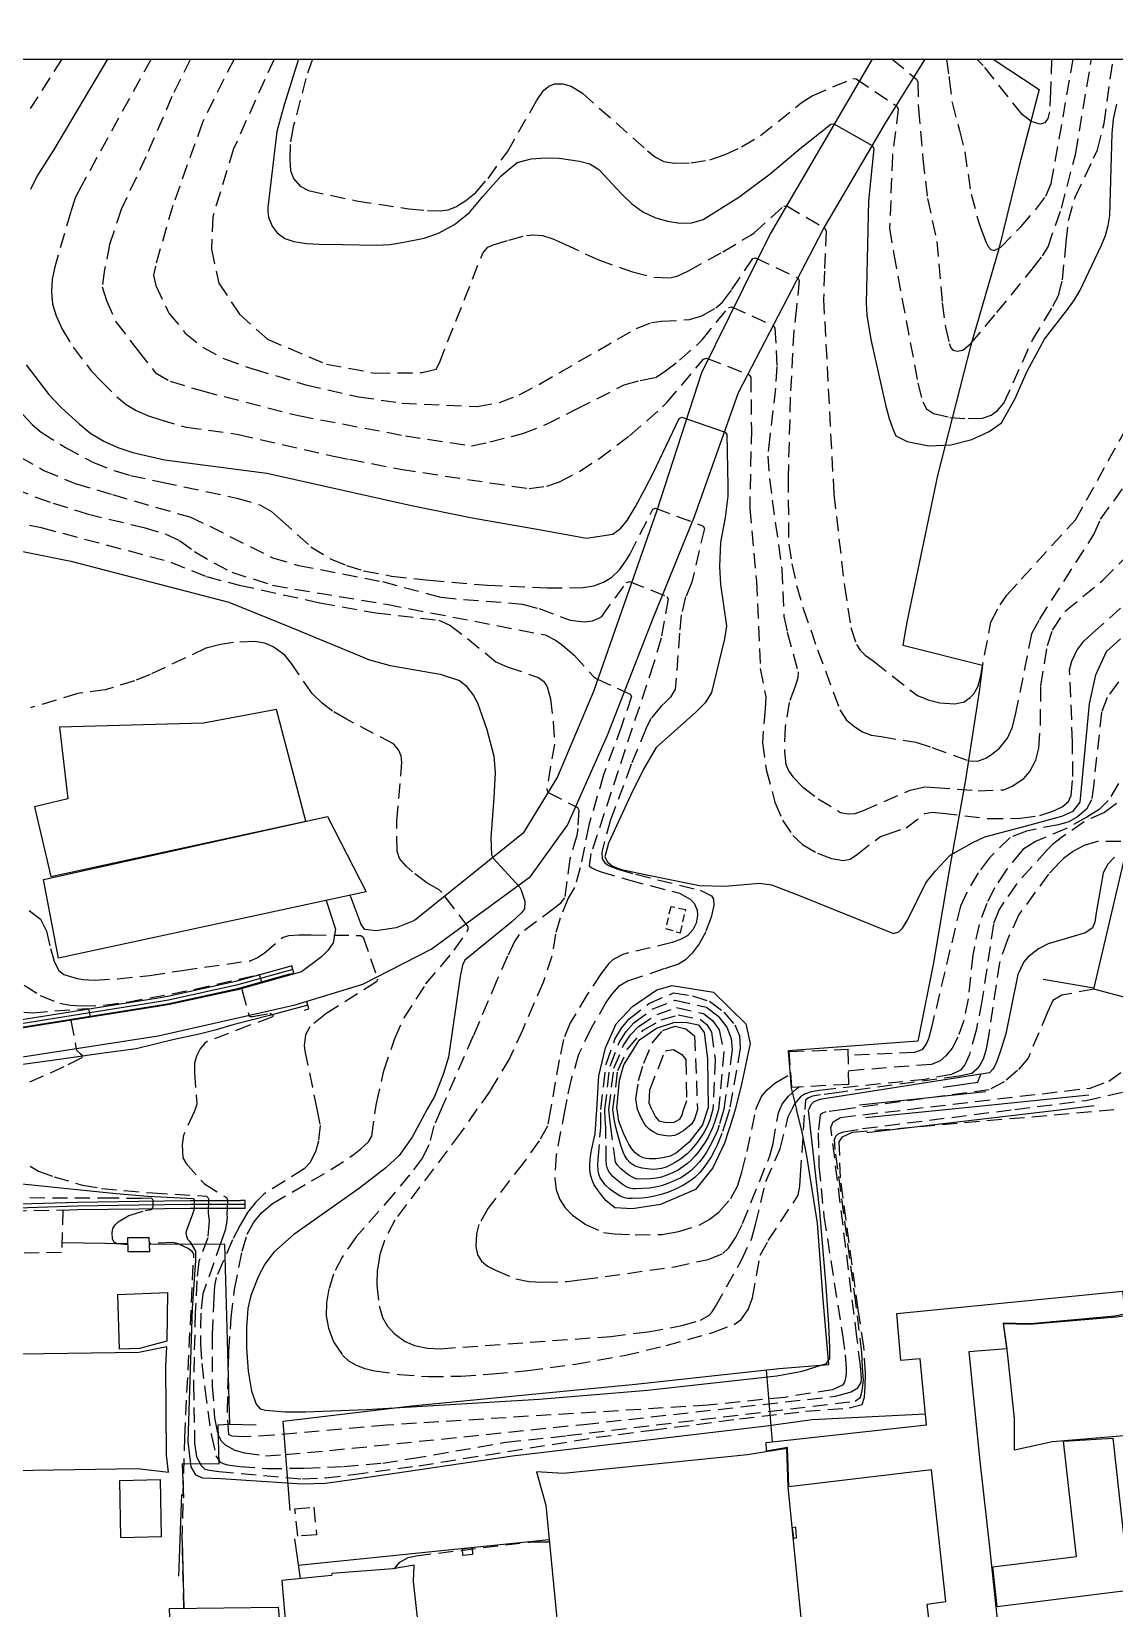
# Model space of a CAD drawing. Header units: feet. Extents: x -1222 to 199575, y -502 to 454509.
# Drawn here: x 110.9 to 255.3, y 315.9 to 526.2 of the extents above; entities that cross this region are included whole.
import ezdxf

# ---------------------------------------------------------------- set-up
doc = ezdxf.new("R2010")
doc.units = ezdxf.units.FT
doc.header["$MEASUREMENT"] = 0
doc.linetypes.add('ANYANG11', pattern=[1.5, 1, -0.5])
doc.linetypes.add('ANYANG3', pattern=[3, 2, -1])
doc.layers.get('0').update_dxf_attribs({"linetype": 'CONTINUOUS'})
for name, color, linetype in [('AAA004', 7, 'ANYANG3'), ('AAA007', 7, 'ANYANG11'), ('AAA008', 7, 'CONTINUOUS'), ('AAC001', 7, 'CONTINUOUS'), ('ADA085', 1, 'CONTINUOUS'), ('AE150', 7, 'CONTINUOUS'), ('AE340', 7, 'CONTINUOUS'), ('AZ0801', 7, 'CONTINUOUS'), ('AZ0803', 7, 'CONTINUOUS'), ('BA003', 5, 'CONTINUOUS'), ('CAA001', 7, 'CONTINUOUS'), ('CAA002', 30, 'CONTINUOUS'), ('line', 7, 'CONTINUOUS'), ('mm', 7, 'CONTINUOUS')]:
    doc.layers.add(name, color=color, linetype=linetype)
picture_1 = doc.add_image_def('image1.jpg', size_in_pixel=(8269, 5907))

# ---------------------------------------------------------------- blocks, each defined once
blk = doc.blocks.new('창덕궁')
at = {"color": 255}
blk.add_lwpolyline([(0, 522.49), (540.82, 522.49), (540.82, 0), (0, 0)], close=True, dxfattribs=at)
at = {"layer": 'AAA004', "color": 255}
for points in [[(211.92, 390.16), (219.73, 390.47), (219.8, 385.78), (212.26, 385.38), (211.92, 390.16)], [(99.18, 368.82), (115.06, 369.04), (114.88, 363.38), (99.18, 363.04)], [(148.52, 329.4), (148.88, 325.72), (146.4, 325.55), (145.98, 329.19), (148.52, 329.4)]]:
    blk.add_lwpolyline(points, dxfattribs=at)
at = {"layer": 'AAA007', "color": 255}
blk.add_lwpolyline([(198.11, 409.05), (196.11, 409.47), (195.41, 406.57), (197.39, 405.98), (198.11, 409.05)], dxfattribs=at)
at = {"layer": 'AAA008', "color": 255}
for points in [[(147.46, 420.89), (143.54, 435.77), (133.82, 433.94), (114.61, 433.43), (115.69, 423.87), (111.27, 422.81), (113.46, 413.5), (147.46, 420.89)], [(278.73, 425.34), (277.47, 420.64), (273.37, 421.72), (270.94, 412.2), (274.97, 411.12), (274.51, 409), (283.7, 406.54), (282.57, 401.57), (259.55, 407.18), (257.06, 397.29), (252.52, 398.49), (256.65, 416.09), (266.08, 413.29), (269.21, 425.6), (269.61, 427.87), (278.73, 425.34)], [(155.49, 411.45), (114.45, 402.63), (112.47, 413.08), (150.33, 421.49), (155.49, 411.45)], [(126.58, 363.47), (123.76, 363.47), (123.71, 365.38), (126.52, 365.37), (126.58, 363.47)], [(122.58, 350.47), (122.36, 357.78), (129.01, 358.03), (128.93, 351.53), (125.26, 350.59), (122.58, 350.47)], [(236.78, 259.86), (230.29, 316.47), (232.79, 316.84), (230.88, 334.39), (211.87, 332.11), (211.7, 337.38), (208.86, 336.87), (208.84, 338.06), (230.21, 340.39), (229.38, 349.19), (226.79, 348.98), (226.28, 355.23), (256.36, 358.23), (256.69, 355.13), (255.28, 354.9), (244.12, 353.85), (243.92, 353.85), (240.44, 353.95), (240.92, 350.52), (235.88, 350.15), (237.31, 335.54), (238.67, 323.68), (240.85, 303.12)], [(261.93, 338.8), (257.64, 339), (247, 338.13), (241.97, 337.03), (241.96, 341.26), (241.07, 349.63), (240.49, 353.92), (243.97, 353.82), (255.55, 354.81), (257.64, 355.09), (259.83, 355.29), (259.88, 352.29), (261.19, 342.2), (261.93, 338.8)], [(99.17, 334.1), (99.81, 334.18), (124.99, 334.58), (129.12, 334.09), (128.86, 336.33), (128.77, 348.23), (128.91, 350.81), (125.17, 350.06), (99.87, 349.68), (99.18, 349.74)], [(239.06, 321.48), (250.23, 322.85), (248.5, 338.21), (255.06, 338.6), (256.71, 323.62), (264.84, 324.44), (265.44, 319.33), (239.63, 316.12), (239.06, 321.48)], [(214.46, 310.02), (213.5, 314.65), (211.76, 332.11), (211.57, 337.25), (206.34, 336.41), (181.77, 333.89), (178.2, 334.14), (179.44, 329.67), (181.2, 311.81), (180.98, 306.48), (186.66, 307.66), (209.4, 309.88), (214.46, 310.02)], [(128.04, 333.12), (128.15, 325.48), (122.79, 325.33), (122.63, 332.98), (128.04, 333.12)], [(161.88, 321.67), (159.05, 321.19), (150.92, 320.59), (150.89, 320.33), (144.27, 319.65), (144.77, 313.38), (152.13, 314.08), (154.61, 293.15), (160.65, 243.78), (194.27, 247.81), (194.14, 249.1), (193.81, 252.18), (193.52, 254.17), (193.25, 255.06), (169.79, 252.02), (164.51, 295.15), (161.79, 319.5), (161.88, 321.67)], [(129.29, 315.9), (143.77, 316.07), (144.38, 309.18), (129.52, 308.61), (129.29, 315.9)]]:
    blk.add_lwpolyline(points, dxfattribs=at)
at = {"layer": 'AAC001', "color": 255}
for points in [[(239.09, 522.49), (245.26, 518.43), (242.59, 508.26), (239.86, 497.2), (236.14, 484.36), (231.67, 466.98), (227.59, 447.42), (227.08, 444.35), (237.69, 441.66), (237.27, 438.48), (235.43, 426.39), (233.15, 413.82), (231.1, 401.75), (229.04, 391.56), (211.78, 390.28), (212.15, 385.28), (212.88, 382.45)], [(252.55, 398.61), (245.79, 399.76)], [(145.38, 328.96), (144.41, 340.9), (161.57, 342.93), (191.43, 345.83), (210.58, 347.89), (217.19, 348.44), (216.44, 357.1), (215.7, 367.29), (214.25, 376.28), (213.6, 379.63), (212.88, 382.45)], [(114.92, 364.69), (123.59, 364.55)], [(140.83, 340.34), (137.3, 340.43), (136.65, 364.45), (126.62, 364.48)], [(209.69, 338.15), (208.9, 347.71)], [(137.3, 340.43), (135.71, 340.35), (135.83, 335.13), (130.95, 335.18), (131.15, 330.66)], [(130.87, 331.12), (130.48, 320.23)], [(145.95, 325.18), (146.69, 319.9)]]:
    blk.add_lwpolyline(points, dxfattribs=at)
at = {"layer": 'ADA085', "color": 255}
for points in [[(99.18, 387.6), (102.17, 388.31), (127.75, 392.26), (146.02, 396.38), (155.03, 399.14), (164.16, 403.82), (177.43, 413.52), (182.36, 420.33), (187.66, 432.34), (193.75, 447.93), (199.3, 461.49), (205.15, 478.01), (216.42, 499.74), (224.76, 513.92), (230.02, 522.49)], [(222.99, 522.49), (209.39, 499.19), (200.2, 480.67), (194.27, 462.31), (185.83, 438.17), (181, 426.8), (176.44, 419.26), (161.93, 407.64), (159.49, 406.66), (156.83, 406.26), (155.3, 406.44), (154.82, 407.08), (153.36, 410.99)], [(150.18, 410.31), (151.39, 406.48), (151.11, 404.67), (150.37, 403.62), (149.54, 402.8), (146.85, 400.8), (138.35, 398.41), (129.25, 396.42), (127.65, 396.16), (99.18, 391.62)]]:
    blk.add_lwpolyline(points, dxfattribs=at)
at = {"layer": 'AE150', "color": 255}
for points in [[(212.9, 325.34), (212.77, 326.74), (212.31, 326.68), (212.48, 325.29)], [(169.68, 323.09), (168.4, 322.99), (168.36, 323.88), (169.63, 324.02)]]:
    blk.add_lwpolyline(points, close=True, dxfattribs=at)
at = {"layer": 'AE340', "color": 255}
for points in [[(145.28, 400.46), (145.85, 400.62), (145.59, 401.59), (145.01, 401.43)], [(147.27, 395.7), (147.85, 395.87), (147.57, 396.83), (146.99, 396.66)], [(138.78, 369.3), (139.36, 369.3), (139.36, 370.3), (138.78, 370.3)]]:
    blk.add_lwpolyline(points, dxfattribs=at)
at = {"layer": 'AZ0801', "color": 255}
for points in [[(232.42, 385.41), (237.07, 386.09), (237.48, 387.15)], [(221.3, 383.08), (238.15, 384.82)], [(232.73, 382.45), (239.79, 383.16), (251.88, 384.41)], [(248.32, 382.45), (252.59, 382.95)], [(222.07, 381.38), (232.73, 382.45)], [(222.28, 379.37), (248.32, 382.45)], [(130.96, 324.93), (131.19, 315.92)], [(146.44, 321.67), (179.89, 325.1)]]:
    blk.add_lwpolyline(points, dxfattribs=at)
at = {"layer": 'AZ0803', "color": 255}
for points in [[(145.01, 401.43), (138.09, 399.48), (129.04, 397.51), (127.47, 397.25), (99.18, 392.73)], [(145.28, 400.46), (138.33, 398.51), (129.23, 396.52), (127.63, 396.26), (99.18, 391.72)], [(99.18, 369.7), (106.35, 369.75), (116.99, 370.09), (125.17, 370.21), (132.02, 370.3), (138.78, 370.3)], [(115.06, 369.03), (117.01, 369.09), (125.19, 369.21), (132.02, 369.3), (138.78, 369.3)]]:
    blk.add_lwpolyline(points, dxfattribs=at)
at = {"layer": 'BA003', "color": 255}
for points in [[(145.72, 401.11), (138.21, 399), (129.14, 397.01), (127.55, 396.75), (99.18, 392.23)], [(147.71, 396.35), (142.59, 394.95), (137.89, 393.75), (135.19, 392.97), (133.23, 392.46), (129.88, 391.76), (124.83, 390.54), (120.17, 389.9), (113.93, 389.03), (107.75, 388.15), (101.23, 387.22), (99.18, 386.9)], [(99.18, 369.2), (106.36, 369.25), (117, 369.59), (125.18, 369.71), (132.02, 369.8), (139.36, 369.8)]]:
    blk.add_lwpolyline(points, dxfattribs=at)
at = {"layer": 'CAA001', "color": 255}
for points, elevation in [([(121, 522.49), (113.8, 510.32), (111.63, 506.92), (110.72, 505.11)], 50), ([(110.17, 481.72), (113.18, 477.76), (114.84, 476.02), (117.25, 473.8), (118.8, 472.58), (120.49, 471.56), (122.38, 470.71), (124.4, 470.03), (128.6, 469.04), (142.26, 467.29), (161.53, 462.95), (169.62, 461.32), (178.78, 459.74), (184.89, 458.61), (188.39, 459.16), (189.44, 459.93), (190.28, 460.96), (191.38, 462.73), (192.67, 465.12), (193.77, 467.26), (197.23, 474.57), (197.57, 474.72), (203.35, 472.76), (203.59, 472.43), (203.74, 465.56), (203.72, 464.22), (203.37, 461.38), (202.76, 458.03), (202.63, 454.85), (202.75, 452.43), (203.54, 446.92), (203.28, 445.18), (201.56, 438.04), (200.68, 436.66), (199.46, 435.39), (194.15, 430.7), (192.49, 427.79), (190.78, 424.4), (187.82, 417.93), (187.32, 416.14), (187.66, 415.44), (188.36, 414.87), (189.56, 414.43), (192.69, 413.75), (199.96, 412.32), (203.38, 412.22), (207.95, 412.63), (209.54, 412.4), (213.16, 410.99), (225.83, 405.9), (226.54, 406.12), (227.03, 406.63), (227.72, 407.78), (230.11, 412.64), (231.38, 414.21), (233.38, 416.35), (236.39, 418.05), (237.99, 418.8), (244.03, 420.4), (248.27, 421.53), (249.78, 422.19), (250.72, 423.42), (251.95, 436.52), (252.79, 440.38), (254.21, 443.49), (256.09, 445.19)], 50), ([(146.47, 522.49), (144.57, 516.39), (143.58, 512.81), (142.37, 502.7), (142.37, 502.12), (142.48, 501.39), (142.95, 500.22), (143.63, 499.32), (144.66, 498.55), (145.84, 498.18), (147.53, 497.9), (149.24, 497.79), (152.35, 497.76), (156.85, 497.68), (158.68, 497.75), (160.53, 498.09), (163.22, 498.59), (165.16, 499.27), (167.26, 500.44), (169.28, 502.04), (171.05, 504.14), (173.49, 506.92), (175.63, 508.7), (177.51, 509.2), (179.35, 509.32), (181.24, 509.26), (183.93, 508.89), (185.33, 508.51), (186.51, 507.74), (189.6, 504.45), (190.94, 503.16), (192.4, 502.13), (193.98, 501.37), (195.66, 500.87), (197.34, 500.6), (198.94, 500.63), (200.44, 501.1), (205.17, 504.05), (209.35, 507.16), (213.36, 510.54), (217.45, 513.82), (217.86, 513.85), (222.99, 510.94), (223.19, 510.57), (222.47, 503.6), (222.16, 489.94), (222.27, 488.36), (222.79, 485.1), (224.74, 476.38), (225.25, 474.58), (225.73, 473.17), (226.12, 472.25), (227.63, 471.48), (230.54, 470.9), (233.47, 471.05), (236.26, 471.77), (238.57, 472.85), (240.2, 474), (241.98, 477.13), (243.62, 480.89), (245.94, 485.12), (247.01, 486.5), (249.02, 489.09), (249.85, 490.26), (250.66, 491.59), (253.57, 497.67), (254.1, 498.95), (254.46, 500.28), (254.66, 501.64), (254.97, 512.55), (255.17, 514.49), (255.58, 516.46)], 55), ([(105.93, 457.6), (116.09, 455.52), (137.16, 450.08), (145.39, 446.75), (155.92, 442.39), (158.71, 441.63), (165.38, 440.47), (167.96, 439.62), (168.77, 438.96), (169.81, 437.65), (170.32, 436.64), (171.59, 433.12), (172.54, 429.55), (172.7, 427.34), (172.52, 424.05), (172.1, 418.66), (172.23, 416.37), (172.41, 415.94), (175.94, 412.12), (176.18, 411.7), (176.67, 410.22), (176.59, 409.21), (176.22, 408.66), (174.9, 407.45), (168.64, 402.33), (168.34, 401.68), (168.04, 400.15), (166.46, 389.43), (165.77, 387.09), (164.59, 384.18), (163.65, 382.46)], 45), ([(255.3, 416.08), (254.39, 415.15), (253.78, 413.99), (252.85, 408.64), (252.68, 407.41), (252.36, 406.66), (251.43, 405.99), (246.44, 404.54), (245.14, 403.87), (243.72, 402.73), (243.19, 402.14), (242.39, 400.42), (240.78, 392.52), (240.06, 390.11), (239.62, 388.96), (239.31, 388.26), (239.07, 387.83), (238.61, 387.33), (216, 383.79), (215.21, 383.45), (214.78, 383.06), (214.53, 382.45)], 45), ([(186.26, 382.45), (186.54, 386.93), (187.39, 390.64), (188.85, 393.84), (191.02, 396.18), (194.24, 398.41), (196.29, 398.95), (201.8, 398.1), (206.14, 393.86), (206.72, 391.24), (205.52, 385.61), (204.68, 382.45)], 50), ([(188.95, 382.45), (188.93, 382.57), (189.29, 386.34), (189.85, 388.38), (191.93, 391.71), (194.23, 393.29), (196.54, 394.03), (198.07, 394.1), (199.79, 393.71), (200.56, 392.7), (201.02, 389.25), (201.08, 382.68), (201.01, 382.45)], 55), ([(163.65, 382.46), (161.63, 378.74), (159.89, 376.32), (158.11, 374.64), (154.59, 371.96), (145.85, 365.78), (143.2, 363.41), (141.98, 361.81), (141.15, 360.21), (140.13, 357.63), (139.73, 355.92), (139.54, 353.37), (139.53, 350.63), (139.74, 347.56), (140.22, 344.9), (140.82, 343.17), (141.36, 342.51), (142.09, 342.33), (144.7, 342.13), (147.4, 342.13), (155.54, 342.45), (178.58, 343.83), (193, 345), (210.27, 346.91), (213.65, 347.57), (216.9, 348.56), (217.31, 349.22), (217.34, 350.65), (217.18, 353.74), (216.82, 358.84), (215.97, 368.82), (214.49, 382.33), (214.53, 382.45)], 45), ([(204.68, 382.45), (204.39, 381.35), (203.3, 377.97), (201.74, 374.65), (199.39, 371.79), (194.73, 369.77), (191, 369.2), (188.65, 369.31), (187.46, 370.3), (186.9, 370.99), (186.37, 371.69), (185.92, 372.41), (185.74, 372.78), (185.59, 373.16), (185.42, 373.78), (185.33, 374.43), (185.32, 375.1), (185.37, 375.78), (185.47, 376.48), (185.6, 377.19), (185.92, 378.61), (186.05, 379.18), (186.26, 382.45)], 50), ([(201.01, 382.45), (200.36, 380.41), (198.58, 378.08), (196.87, 376.65), (196.04, 376.21), (195.07, 376.01), (194.13, 375.87), (193.68, 375.84), (193.25, 375.84), (192.84, 375.89), (192.45, 375.99), (192.16, 376.11), (191.88, 376.27), (191.62, 376.46), (191.38, 376.68), (191.15, 376.93), (190.93, 377.2), (190.52, 377.82), (190.16, 378.51), (189.82, 379.26), (189.2, 380.86), (188.95, 382.45)], 55), ([(99.18, 373.59), (122.17, 371.22), (126.36, 370.89), (132.44, 370.57), (132.55, 370.41), (132.57, 369.15), (132.33, 368.5), (131.59, 366.44), (131.44, 365.99), (131.54, 365.54), (131.67, 365.17), (131.97, 364.86), (132.74, 363.53), (132.74, 362.32), (132.3, 355.91), (131.7, 338.17), (132.13, 334.79), (132.74, 333.75), (133.69, 333.32), (136.12, 333.23), (146.95, 332.54), (150.07, 332.62), (153.88, 333.14), (175.02, 336.26), (208.89, 340.25), (214.98, 341.11), (230.07, 341.88)], 40)]:
    blk.add_lwpolyline(points, dxfattribs=dict(at, elevation=elevation))
at = {"layer": 'CAA002', "color": 255, "linetype": 'ANYANG11', "ltscale": 2}
for points, elevation in [([(114.93, 522.49), (110.7, 515.88)], 49), ([(109.72, 475.09), (110.95, 473.75), (112.17, 472.74), (115.39, 470.71), (119.04, 468.72), (122.02, 467.57), (124.05, 466.98), (128.26, 466.08), (138.25, 463.96), (141.33, 463.05), (142.86, 462.18), (144.08, 461.11), (148.11, 457.47), (150.83, 455.81), (152.86, 454.96), (155.16, 454.26), (158.88, 453.56), (163.92, 452.99), (171.67, 452.32), (179.63, 452), (184.41, 452.01), (185.87, 452.24), (187.14, 452.73), (188.26, 453.4), (189.28, 454.39), (190.14, 455.6), (190.65, 456.41), (193.72, 462.49), (194.06, 462.62), (200.42, 460.22), (200.59, 459.89), (198.92, 452.73), (198.1, 450.78), (197.5, 448.37), (197.29, 445.94), (196.72, 438.48), (196.09, 437.4), (195.51, 436.84), (194.85, 436.19), (193.47, 434.56), (192.85, 433.26), (190.85, 428.46), (188.07, 421.06), (186.9, 416.73), (186.97, 415.86), (187.34, 415.34), (187.92, 414.92), (189.07, 414.47), (191.45, 413.79), (200.05, 411.67), (201.56, 410.94), (201.83, 410.47), (201.87, 409.63), (201.51, 408.09), (200.78, 406.14), (199.88, 404.53), (198.95, 403.29), (198.08, 402.38), (197.16, 401.81), (195.21, 401.18), (190.44, 399.58), (189.16, 398.84), (188.16, 397.73), (187.55, 396.82), (185.49, 393.26), (183.82, 389.77), (182.85, 386.47), (182.24, 383.78), (181.99, 382.45)], 49), ([(126.82, 522.49), (117.47, 505.49), (116.74, 504.05), (116.09, 502.12), (113.96, 494.79), (113.64, 493.12), (113.52, 491.47), (113.68, 489.8), (114.15, 488.26), (114.95, 486.47), (116.41, 484.08), (118.83, 480.91), (120.15, 479.52), (122.23, 477.44), (123.47, 476.45), (124.83, 475.63), (126.34, 474.95), (127.96, 474.41), (131.49, 473.41), (138.45, 472.45), (151.13, 469.55), (153.26, 469.12), (160.09, 467.79), (177.21, 465.21), (179.6, 465.54), (181.27, 466.13), (183.93, 467.5), (186.52, 469.19), (190.61, 472.25), (195, 476.1), (195.6, 476.69), (200.49, 482.49), (200.88, 482.59), (206.53, 480.43), (206.77, 480.09), (206.87, 473.15), (206.64, 462.58), (207.53, 452.88), (208.05, 441.25), (208.77, 437.44), (208.69, 435.86), (208.33, 431.35), (208.83, 427.75), (210.01, 423.39), (211.01, 421.03), (212.4, 418.98), (213.66, 417.76), (215.68, 416.6), (217.6, 415.88), (219.1, 415.62), (220.04, 415.82), (221, 416.48), (224.07, 418.85), (224.9, 419.11), (227.51, 419.99), (230, 421.88), (230.96, 422.06), (232.34, 421.94), (238.42, 421.22), (242.71, 421.27), (245.33, 421.64), (247.06, 422.19), (248.29, 422.78), (249.15, 423.49), (249.52, 424.3), (249.72, 426.83), (249.7, 431.41), (249.3, 441.07), (249.59, 442.19), (250.28, 443.63), (251.2, 444.86), (252.36, 445.96), (259.39, 452.17)], 51), ([(132.06, 522.49), (129.6, 517.51), (126.13, 509.44), (122.82, 502.44), (121.27, 497.78), (120.62, 494.42), (120.29, 492.13), (120.86, 490.3), (122.16, 487.39), (125.1, 483.57), (127.38, 480.67), (129.34, 479.52), (133.66, 478.23), (146.45, 474.94), (160.72, 472.26), (169.52, 470.93), (171.97, 471.43), (176.39, 472.55), (179.52, 473.8), (183.58, 475.84), (189.9, 479.03), (192.02, 479.64), (194.08, 480.05), (195.25, 480.77), (197.28, 482.35), (199.62, 484.4), (200.29, 485.05), (203.81, 489.38), (204.2, 489.47), (209.77, 486.96), (210.01, 486.61), (210.26, 481.51), (210.09, 478.61), (209.32, 472.17), (209.06, 469.55), (209.27, 466.54), (209.64, 463.69), (210.93, 454.49), (211.2, 448.17), (211.65, 446.06), (213.12, 440.78), (213.05, 439.98), (212.68, 438.83), (211.92, 436.7), (211.35, 433.45), (211.26, 430.17), (211.46, 428.45), (211.85, 427.56), (212.38, 426.78), (213.71, 425.39), (215.77, 423.86), (218.76, 422.05), (219.75, 421.86), (220.71, 421.92), (221.82, 422.28), (228.03, 425), (230.07, 425.47), (231.32, 425.38), (237.12, 424.93), (240.54, 425.05), (241.64, 425.53), (243.19, 426.56), (244, 427.51), (244.79, 429.01), (245.21, 430.62), (245.42, 433.83), (245.47, 438.9), (246.34, 444.3), (247.03, 446.35), (248.74, 448.92), (253.73, 453), (261, 460.28)], 52), ([(137.87, 522.49), (133.66, 514.01), (129.71, 502.95), (127.38, 494.88), (127.14, 493.66), (127.46, 492.29), (129.18, 488.62), (131.38, 485.94), (133.74, 484.03), (136.59, 482.5), (140.51, 481.13), (147.44, 479.07), (154.52, 477.46), (160.23, 476.62), (170.29, 476.16), (173.28, 476.68), (175.9, 477.7), (178.61, 479.16), (191.54, 486.58), (193.55, 487.37), (194.88, 487.52), (198.6, 487.75), (200.26, 488.23), (202.13, 489.31), (202.99, 490.08), (204.27, 491.74), (207.04, 495.89), (207.4, 495.99), (213.04, 493.3), (213.24, 492.94), (212.88, 489.36), (212.51, 486.25), (212.05, 477.41), (211.76, 466.7), (211.84, 457.81), (212.26, 455.18), (212.89, 452.28), (213.79, 449.21), (215.69, 443.73), (218.67, 435.7), (219.56, 434.33), (220.65, 433.44), (221.67, 432.77), (222.84, 432.34), (224.16, 432.15), (228.79, 431.39), (230.93, 430.7), (235.92, 428.9), (237.04, 428.87), (238.21, 429.34), (238.94, 429.79), (239.93, 430.62), (241, 431.96), (241.63, 433.32), (242.1, 435.07), (244.28, 445.9), (245.28, 447.78), (252.54, 459.08), (253.41, 461.14), (262.92, 474.07)], 53), ([(143.21, 522.49), (137.8, 510.51), (135.04, 501.46), (134.85, 497.13), (135.83, 492.61), (138.59, 488.48), (142.33, 485.14), (150.2, 481.79), (156.69, 480.61), (162.95, 480.68), (164.84, 481.13), (165.26, 481.98), (171.04, 496.62), (171.7, 497.41), (172.42, 497.7), (174.51, 498.36), (176.89, 498.98), (177.79, 499.06), (179, 498.97), (180.37, 498.53), (182, 497.79), (186.4, 495.74), (190.99, 494.1), (193.86, 493.4), (195.94, 493.31), (196.95, 493.54), (198.46, 494.26), (203.06, 496.79), (206.78, 499), (207.23, 499.33), (211.18, 502.88), (211.58, 502.92), (216.64, 499.92), (216.84, 499.54), (216.62, 494.19), (216.48, 490.48), (217.86, 464.49), (219.27, 452.24), (220.14, 446.7), (220.88, 444.41), (221.38, 443.66), (222.05, 443.02), (223.28, 442.1), (229, 437.62), (230.43, 437.07), (231.98, 436.67), (234.03, 436.52), (235.22, 436.8), (236.06, 437.36), (236.52, 437.87), (237.05, 438.79), (237.4, 440.07), (238.81, 447.42), (240.02, 449.7), (240.95, 451.03), (242.86, 453.14), (250.07, 461.05), (258.49, 476.11)], 54), ([(148.32, 522.49), (147.46, 519.89), (145.77, 513.43), (145.36, 511.08), (145.3, 509.09), (145.4, 507.61), (145.81, 506.57), (146.68, 505.55), (147.8, 504.94), (154.2, 503.59), (161.19, 502.52), (163.68, 502.3), (165.35, 502.26), (166.44, 502.39), (167.44, 502.79), (168.77, 503.62), (170.1, 504.69), (171.75, 506.58), (174.33, 510.12), (178.19, 516.9), (179.14, 518.3), (179.86, 518.89), (180.63, 519.2), (181.73, 519.19), (182.81, 518.88), (184.33, 517.95), (192.99, 510.26), (194.07, 509.4), (195.21, 508.84), (196.58, 508.59), (198.79, 508.63), (201.32, 509.07), (203.27, 509.73), (205.56, 510.77), (208.09, 512.29), (213.52, 516.65), (214.98, 517.6), (220.4, 519.88), (220.84, 519.84), (226.27, 516.2), (226.44, 515.82), (225.67, 509.6), (225.3, 499.96), (225.84, 496.48), (229.07, 479.28), (229.71, 476.77), (230.21, 475.87), (231.17, 475.25), (233.34, 474.71), (235.79, 474.55), (237.67, 474.6), (238.85, 475.01), (239.69, 475.64), (240.53, 476.59), (244.34, 485), (247.08, 489.55), (247.8, 490.95), (248.36, 493.04), (248.84, 498.07), (249.15, 500.94), (250.04, 504.06), (252.5, 509.25), (253.02, 510.38), (253.89, 513.87), (255.1, 522.49)], 56), ([(225.63, 522.49), (228.84, 519.84), (229.04, 519.43), (229.14, 515.86), (229.73, 509.18), (230.34, 503.88), (231.61, 498.15), (232.31, 489.97), (232.75, 486.76), (233.23, 484.58), (233.47, 483.97), (233.72, 483.68), (234.34, 483.56), (235.06, 483.69), (236.11, 484.55), (239.61, 488.7), (244.32, 494.48), (245.68, 496.26), (246.43, 497.46), (248.21, 502.6), (250.11, 509.92), (252.22, 522.49)], 57), ([(232.87, 522.49), (233.22, 520.14), (233.26, 519.8), (233.63, 516.69), (234.63, 512.97), (235.31, 510.11), (236.16, 504.47), (237.11, 500.98), (237.45, 499.88), (238.18, 498.02), (238.46, 497.48), (238.8, 497.09), (239.22, 496.94), (240.14, 497.39), (242.78, 500.13), (244.79, 502.44), (246.12, 504.21), (246.86, 505.88), (249.78, 522.49)], 58), ([(246.9, 522.49), (246.77, 518.22), (246.6, 515.45), (246.4, 514.57), (245.99, 513.97), (245.35, 513.79), (244.17, 514.16), (242.98, 515.09), (237.79, 521.62), (236.94, 522.49)], 59), ([(109.29, 469.44), (112.51, 467.65), (116.71, 465.9), (121.66, 464.42), (131.96, 461.43), (134.65, 460.2), (142.99, 455.99), (146.47, 454.98), (157.66, 452.81), (165.5, 450.73), (168.49, 450.44), (176.36, 449.83), (178.56, 449.21), (182.71, 447.69), (184.6, 447.45), (185.68, 447.6), (186.51, 447.92), (186.91, 448.18), (190.23, 452.7), (190.61, 452.81), (195.58, 450.85), (195.77, 450.51), (194.83, 445.28), (193.8, 441.84), (185.47, 416.55), (185.25, 414.94), (185.48, 414.7), (186.1, 414.38), (186.71, 414.15), (190.47, 413.05), (197.29, 411.26), (198.71, 410.48), (199.23, 409.93), (199.62, 409), (199.66, 408.33), (199.49, 407.3), (199.05, 406.37), (198.38, 405.65), (197.5, 405.13), (196.3, 404.7), (189.7, 403.12), (188.42, 402.43), (187.84, 401.88), (186.84, 400.56), (184.98, 397.77), (182.72, 393.97), (181.82, 391.79), (181.24, 389.04), (180.08, 382.45)], 48), ([(108.53, 465.23), (111.45, 464.08), (113.74, 463.28), (118.27, 461.85), (125.86, 460.03), (128.68, 459.17), (130.58, 458.31), (132.6, 456.84), (135.17, 455.31), (137.56, 454.09), (143.02, 452.32), (158.2, 449.8), (179.38, 445.71), (180.73, 445.03), (181.52, 444.47), (182.87, 443.33), (183.24, 443.03), (185.86, 440.13), (186.25, 439.84), (190.72, 437.82), (190.87, 437.48), (189.55, 433.55), (187.16, 427.07), (185.19, 420.35), (184.03, 414.67), (183.29, 412.05), (182.44, 410.61), (181.36, 407.96), (180.74, 405.83), (180.26, 402.89), (179.1, 399.39), (176.38, 393.11), (174.6, 389.25), (172.01, 384.94), (170.27, 382.46)], 47), ([(110.59, 460.35), (112.14, 460.03), (129.43, 455.43), (134.19, 453.48), (138.55, 452.35), (149.33, 450), (156.79, 448.65), (165.19, 447.67), (166.67, 447), (169.02, 445.22), (172.79, 442.14), (174.31, 441.46), (178.47, 440.05), (179.19, 439.51), (179.63, 438.8), (180.07, 437.2), (180.45, 434.07), (180.59, 431.16), (179.57, 425.06), (179.75, 424.7), (183.66, 422.7), (183.86, 422.34), (183.71, 419.91), (183.57, 418.97), (182.64, 415.79), (181.95, 410.67), (181.32, 409.86), (180.61, 409.29), (175.89, 405.79), (175.28, 404.82), (174.36, 402.89), (172.94, 399.67), (169.78, 392.25), (165.48, 382.46)], 46), ([(255.81, 439.44), (254.3, 437.37), (253.55, 435.39), (252.51, 425.87), (252.23, 423.7), (251.57, 422.48), (250.34, 421.44), (249.21, 420.78), (247.8, 420.4), (243.56, 419.56), (241.37, 418.72), (238.63, 416), (237.12, 413.98), (235.58, 411.38), (234.73, 409.54), (230.88, 393.36), (230.48, 391.86), (230.18, 391.14), (229.59, 390.4), (228.62, 390.03), (219.74, 389.63)], 49), ([(156.76, 382.46), (156.88, 383.23), (157.86, 387.57), (159.3, 391.89), (160.54, 394.64), (163.47, 399.17), (167.25, 403.68), (169.1, 406.4), (169.09, 406.81), (165.59, 411.38), (165.22, 411.71), (163.58, 412.64), (161.69, 414.12), (160.87, 414.85), (159.96, 415.91), (159.63, 416.89), (159.57, 420.91), (160.26, 428.68), (160.17, 429.58), (159.8, 430.38), (159.15, 431.17), (152.89, 434.46), (151, 435.56), (149.62, 436.59), (148.28, 437.91), (145.55, 441.88), (144.64, 443.03), (143.08, 444.1), (141.98, 444.6), (140.66, 444.81), (137.8, 444.7), (136.09, 444.45), (134.11, 443.93), (126.7, 440.43), (124.62, 439.59), (120.67, 438.37), (117.03, 437.88), (110.74, 436)], 44), ([(110.56, 408.97), (112.06, 407.81), (112.85, 406.22), (113.41, 403.89), (113.87, 402.22), (114.48, 401), (115.19, 400.44), (116.94, 399.89), (117.74, 399.76), (119.28, 399.7), (122.33, 399.85), (126.65, 400.31), (130.96, 400.99), (140.05, 402.27), (141, 402.7), (141.88, 403.28), (144.35, 405.37), (145.19, 405.62), (146.57, 405.72), (148.18, 405.71), (154.78, 405.64), (155.11, 405.4), (157.01, 399.81), (156.88, 399.44), (150.08, 395.15), (147.99, 393.46), (147.41, 392.38), (147.23, 390.95), (147.32, 390.28), (148.91, 382.46)], 43), ([(109.88, 399.02), (112.03, 397.63), (114.65, 396.6), (116.01, 396.35), (117.46, 396.24), (120.52, 396.34), (123.68, 396.75), (132.67, 398.47), (141.12, 400.42), (141.22, 400.42), (141.52, 399.4), (141.49, 399.31), (138.97, 398.65), (138.92, 398.53), (138.94, 398.25), (139.9, 394.89), (140.01, 394.82), (140.35, 394.82), (142.64, 395.24), (142.73, 395.23), (142.98, 395.12), (143.04, 395), (143.05, 394.9), (142.93, 394.73), (139.95, 393.66), (134.3, 391.49), (134, 391.28), (133.36, 390.53), (132.85, 389.53), (132.62, 388.6), (132.6, 387.38), (132.93, 383.15), (132.69, 382.46)], 42), ([(109.84, 395.43), (111, 395.34), (118.35, 395.92), (118.46, 395.85), (118.7, 394.84), (118.64, 394.78), (116.16, 394.38), (116.13, 394.29), (116.84, 390.47), (116.9, 390.32), (117.41, 389.87), (117.56, 389.71), (117.6, 389.52), (117.57, 389.37), (117.49, 389.26), (115.16, 388.11), (110.22, 385.89)], 41), ([(255.81, 425.9), (254.46, 423.62), (253.23, 422.44), (251.59, 421.39), (248.89, 419.92), (244.73, 418.17), (243.08, 417.08), (242.91, 416.91), (240.83, 414.33), (239.27, 411.98), (238.25, 409.91), (237.23, 407.09), (236.38, 403.07), (235.77, 397.19), (235.19, 394.3), (234.41, 392.1), (233.62, 390.62), (232.79, 389.59), (232.04, 388.92), (230.88, 388.45), (221.42, 387.71), (219.77, 387.56)], 48), ([(255.56, 423.22), (253.97, 422.04), (251.24, 420.8), (247.97, 418.51), (247.95, 418.48), (247.02, 417.77), (246.29, 417.05), (242.2, 412.5), (240.54, 410.1), (239.91, 409.09), (239.13, 407.13), (237.61, 396.87), (236.86, 393.01), (235.93, 389.78), (235.32, 388.37), (234.77, 387.67), (233.53, 387.11), (230.06, 386.45), (217.85, 385.2), (215.9, 384.96), (214.84, 384.77), (213.95, 384.46), (213.43, 384.13), (212.62, 383.2), (212.25, 382.45)], 47), ([(256.15, 418.16), (253.02, 418.16), (251.26, 417.64), (249.66, 416.77), (249.65, 416.75), (248.5, 415.89), (247.99, 415.43), (246.5, 413.81), (242.54, 408.44), (240.98, 404.99), (239.95, 402.01), (238.45, 391.94), (238.15, 390.32), (237.77, 389.16), (237.32, 388.33), (236.95, 387.84), (236.27, 387.22), (234.57, 386.9), (218.55, 384.7), (216.09, 384.4), (215.03, 384.23), (214.47, 384.01), (214.1, 383.69), (214.01, 382.45)], 46), ([(186.8, 382.45), (187.49, 388.5), (188.67, 391.8), (189.54, 393.28), (190.56, 394.51), (193.18, 396.57), (196.49, 397.97), (199.02, 397.6), (201.26, 396.87), (203.21, 395.43), (204.64, 393.73), (205.3, 392.24), (205.39, 390.63), (203.95, 382.45)], 51), ([(252.52, 398.49), (248.25, 397.66), (247.07, 396.96), (246.37, 395.42), (243.77, 389.3), (242.35, 387.65), (240.58, 386.11), (238.58, 385.05), (219.24, 382.45)], 44), ([(187.34, 382.45), (188.01, 388.22), (189.23, 391.36), (190.15, 392.84), (191.19, 394.01), (193.73, 395.84), (196.7, 397), (200.86, 396.06), (202.45, 394.87), (203.61, 393.4), (204.17, 391.92), (204.28, 390.39), (203.21, 382.45)], 52), ([(187.87, 382.45), (188.53, 387.93), (189.78, 390.92), (190.75, 392.39), (191.82, 393.5), (194.28, 395.11), (196.9, 396.02), (200.46, 395.25), (201.69, 394.32), (202.58, 393.06), (203.18, 390.15), (202.48, 382.45)], 53), ([(188.41, 382.45), (189.05, 387.65), (190.34, 390.48), (192.45, 393), (194.83, 394.39), (197.1, 395.04), (200.07, 394.44), (200.93, 393.76), (201.55, 392.73), (202.04, 389.09), (201.74, 382.45)], 54), ([(191.69, 382.45), (191.45, 383.84), (191.83, 386.3), (192.5, 388.62), (193.65, 391.29), (195.01, 392.98), (196.7, 393.55), (198.14, 393.19), (199.28, 392.24), (199.68, 382.48), (199.67, 382.45)], 56), ([(193.61, 382.45), (193.23, 383.3), (193.32, 385.08), (195.36, 390.25), (196.46, 390.44), (197.59, 389.78), (198.13, 389.1), (198.2, 383.58), (197.82, 382.45)], 57), ([(227.78, 382.45), (252.03, 385.29), (254.51, 386.23), (256.87, 387.88), (260.19, 390.92)], 43), ([(207.47, 382.45), (207.5, 382.58), (208.21, 384.18), (208.96, 385.08), (210, 385.93), (212.13, 387.2)], 49), ([(210.66, 382.45), (210.97, 383.16), (211.75, 384.18), (212.93, 385.23), (213.22, 385.43)], 48), ([(242, 382.45), (251.48, 383.64), (263.08, 386.25)], 42), ([(110.69, 374.88), (111.8, 374.21), (113.87, 373.48), (117.67, 372.36), (120.2, 371.92), (123.23, 371.65), (127.01, 371.31), (134.2, 370.89), (134.37, 370.72), (134.48, 370.52), (134.44, 368.68), (134.55, 367.56), (134.37, 365.31), (133.17, 362.19), (132.92, 359.6), (132.7, 355.41), (132.46, 345.7), (132.62, 337.93), (132.89, 336.14), (133.47, 334.97), (134, 334.5), (134.62, 334.33), (135.83, 334.19), (147, 333.19), (150.07, 333.31), (153.76, 333.78), (162.51, 334.94), (186.18, 338.73), (193.6, 339.68), (205.26, 341.19), (214.06, 342.2), (219.89, 342.65), (221.62, 343.1), (221.96, 344.1), (222.02, 345.51), (222.07, 347.3), (221.85, 350.83), (221.12, 355.76), (218.75, 373.31), (218.58, 378.14), (219, 378.81), (220.35, 379.4), (255.46, 382.45)], 41), ([(132.69, 382.46), (132.57, 382.11), (131.14, 379.01), (130.97, 377.79), (131.05, 375.99), (131.49, 375.23), (133.44, 373.01), (133.93, 372.51), (136.86, 370.72), (136.99, 370.41), (136.93, 368.45), (136.94, 368.1), (136.88, 367.27), (136.67, 366.36), (136.16, 364.82), (133.72, 357.85), (133.45, 355.29), (133.39, 351.14), (133.57, 348.58), (133.98, 345.2), (134.85, 338.95), (135.46, 336.26), (135.99, 335.46), (136.44, 335.22), (136.99, 335.08), (138.64, 334.84), (142.25, 334.57), (147.36, 334.62), (152.49, 334.85), (157.7, 335.29), (161.53, 335.9), (174.14, 338.07), (182.27, 338.96), (220.69, 343.54), (221.4, 344.1), (221.65, 344.92), (221.83, 346.34), (221.7, 348.08), (221.59, 349.98), (220.8, 356.64), (218.04, 377.09), (217.95, 378.42), (218.13, 378.86), (218.52, 379.25), (219.13, 379.45), (221.68, 379.89), (242, 382.45)], 42), ([(148.91, 382.46), (149.34, 380.32), (149.14, 378.21), (148.74, 376.79), (148, 375.31), (147.23, 374.51), (141.91, 371.21), (140.74, 370.05), (139.69, 368.69), (138.69, 367.02), (137.66, 365.04), (135.51, 360.06), (135.28, 358.94), (135.17, 357.43), (134.98, 352.45), (134.97, 345.57), (135.29, 341.31), (135.69, 339.21), (136.14, 338.27), (136.68, 337.72), (137.99, 337), (139.27, 336.68), (142.07, 336.26), (144.68, 336.42), (150.61, 336.97), (184.53, 340.46), (218.1, 344.21), (220.06, 344.77), (221.08, 345.35), (221.49, 346.02), (221.55, 346.58), (221.41, 348.25), (220.93, 352.11), (217.47, 380.02), (217.75, 380.81), (218.75, 381.39), (227.78, 382.45)], 43), ([(219.24, 382.45), (216.78, 382.12), (216.35, 381.95), (216.02, 381.71), (215.76, 379.32), (215.88, 374.87), (216.53, 368.22), (219, 352.4), (219.39, 349.75), (219.5, 347.98), (219.49, 347.25), (219.42, 346.61), (219.28, 346.09), (219.01, 345.68), (217.7, 345.08), (211.32, 344.06), (201.11, 343.02), (158.21, 340.35), (143.15, 339), (139.11, 338.79), (137.62, 338.87), (137.2, 339.05), (136.99, 342.16), (137.2, 350.17), (137.49, 354.64), (137.94, 358.42), (138.94, 363.54), (139.64, 365.82), (140.53, 367.4), (141.54, 368.66), (143.01, 369.92), (150.8, 374.42), (153.88, 376.46), (154.8, 377.18), (155.79, 378.14), (156.23, 378.89), (156.76, 382.46)], 44), ([(165.48, 382.46), (164.51, 380.24), (163.86, 377.73), (162.99, 376), (161.29, 373.73), (159.15, 371.16), (154.16, 365.44), (152.28, 362.77), (151.13, 360.48), (150.52, 358.51), (150.19, 356.64), (150.15, 354.93), (150.46, 353.28), (151.16, 351.45), (152.35, 349.69), (153.16, 348.95), (154.14, 348.36), (155.31, 347.92), (156.65, 347.61), (159.89, 347.12), (163.79, 346.82), (168.12, 346.9), (172.34, 347.18), (177.05, 347.65), (183.41, 348.48), (189.9, 349.64), (195.48, 350.96), (201.82, 352.74), (204.57, 353.78), (205.5, 354.44), (206.44, 355.78), (207.01, 357.32), (208.03, 363.01), (209.11, 364.96), (213.1, 371), (213.34, 372.22), (213.42, 373.69), (214.01, 382.45)], 46), ([(170.27, 382.46), (168.09, 379.33), (159.32, 367.7), (157.92, 364.99), (157.32, 363.09), (156.98, 361.08), (156.92, 359.02), (157.23, 356.25), (157.69, 354.69), (158.35, 353.55), (159.23, 352.57), (160.7, 351.52), (161.94, 350.99), (163.69, 350.6), (165.4, 350.55), (188.11, 352.17), (193.09, 352.81), (197.59, 353.63), (200.07, 354.34), (201.19, 354.95), (201.65, 355.44), (202.07, 356.16), (205.5, 362.27), (206.92, 365.3), (207.43, 367.1), (208.77, 372.85), (210.71, 377.19), (211.78, 381.47), (212.25, 382.45)], 47), ([(180.08, 382.45), (179.69, 380.23), (178.55, 378.28), (176.46, 375.34), (171.78, 369.3), (170.53, 367.11), (170.21, 365.88), (170.13, 364.18), (170.36, 363.05), (170.89, 362.21), (171.68, 361.55), (172.76, 361), (175.47, 359.88), (177.18, 359.51), (179.04, 359.43), (182.31, 359.49), (184.39, 359.77), (196.6, 361.46), (201.09, 362.45), (203.06, 363.22), (203.84, 364.01), (204.74, 365.32), (205.68, 367.22), (209.33, 376.26), (209.76, 377.9), (210.46, 381.99), (210.66, 382.45)], 48), ([(181.99, 382.45), (180.82, 376.35), (180.65, 373.22), (180.83, 371.73), (181.3, 370.45), (182.05, 369.34), (183.02, 368.36), (184.67, 367.16), (187.13, 366.04), (188.62, 365.85), (191.37, 365.73), (194.97, 365.79), (197.02, 366.14), (199.91, 367.02), (201.25, 367.76), (202.53, 368.77), (204.12, 370.57), (205.01, 372.2), (205.6, 374.08), (206.3, 376.82), (207.47, 382.45)], 49), ([(203.95, 382.45), (203.65, 381.4), (202.94, 379.24), (202.29, 377.68), (201.91, 376.9), (201.49, 376.13), (201.03, 375.4), (200.53, 374.71), (200, 374.05), (199.38, 373.43), (198.65, 372.86), (197.79, 372.33), (196.82, 371.85), (195.81, 371.43), (194.85, 371.11), (193.94, 370.87), (193.07, 370.72), (192.27, 370.63), (190.95, 370.55), (190.43, 370.55), (189.93, 370.65), (189.36, 370.88), (188.73, 371.26), (188.03, 371.79), (187.38, 372.39), (186.9, 373.02), (186.72, 373.34), (186.58, 373.67), (186.49, 374.01), (186.43, 374.35), (186.4, 375.05), (186.43, 375.76), (186.77, 380.02), (186.8, 382.45)], 51), ([(203.21, 382.45), (202.58, 380.37), (202.33, 379.65), (202.03, 378.94), (201.3, 377.48), (200.87, 376.77), (200.42, 376.1), (199.94, 375.47), (199.43, 374.88), (198.86, 374.33), (198.19, 373.82), (197.44, 373.34), (196.58, 372.91), (195.7, 372.55), (194.86, 372.26), (194.04, 372.07), (193.27, 371.96), (191.45, 371.84), (191.04, 371.85), (190.65, 371.93), (190.18, 372.14), (189.62, 372.48), (188.99, 372.96), (188.39, 373.49), (187.95, 374.02), (187.66, 374.54), (187.54, 375.06), (187.51, 375.58), (187.44, 380.04), (187.37, 381.09), (187.34, 382.45)], 52), ([(202.48, 382.45), (201.95, 380.72), (201.72, 380.07), (201.43, 379.42), (201.09, 378.75), (200.69, 378.07), (199.81, 376.8), (199.34, 376.23), (198.86, 375.71), (198.34, 375.22), (197.74, 374.78), (197.08, 374.36), (196.35, 373.98), (195.59, 373.66), (194.86, 373.42), (194.15, 373.26), (193.47, 373.19), (191.65, 373.15), (191.37, 373.22), (190.99, 373.4), (190.52, 373.7), (189.94, 374.13), (189.4, 374.59), (189, 375.01), (188.75, 375.41), (188.11, 380.07), (187.98, 381.12), (187.87, 382.45)], 53), ([(201.74, 382.45), (201.32, 381.08), (201.1, 380.49), (200.82, 379.89), (200.48, 379.28), (199.64, 378.05), (198.75, 376.99), (198.29, 376.54), (197.81, 376.12), (197.29, 375.74), (196.72, 375.38), (196.11, 375.05), (195.48, 374.77), (194.87, 374.58), (194.26, 374.46), (193.67, 374.43), (192.96, 374.51), (192.28, 374.62), (191.64, 374.79), (191.35, 374.9), (191.08, 375.05), (190.86, 375.2), (190.66, 375.37), (190.31, 375.77), (190.01, 376.24), (189.75, 376.77), (189.54, 377.35), (189.35, 377.96), (189.02, 379.24), (188.78, 380.09), (188.58, 381.16), (188.41, 382.45)], 54), ([(199.67, 382.45), (199.28, 381.16), (198.89, 380.5), (198.34, 380.02), (197.79, 379.59), (197.51, 379.4), (197.22, 379.23), (196.92, 379.1), (196.62, 378.99), (196.27, 378.93), (195.92, 378.9), (195.56, 378.91), (195.19, 378.95), (194.43, 379.09), (193.75, 379.46), (193.43, 379.67), (193.14, 379.9), (192.89, 380.15), (192.67, 380.43), (192.47, 380.73), (192.29, 381.05), (191.97, 381.73), (191.69, 382.45)], 56), ([(193.61, 382.45), (194.09, 381.46), (194.51, 380.94), (195.49, 380.7), (196.55, 380.77), (197.32, 381.13), (197.65, 381.66), (197.82, 382.45)], 57), ([(123.73, 364.45), (123.31, 364.43), (122.22, 364.54), (121.84, 364.78), (121.66, 365.19), (121.63, 366), (121.71, 366.56), (122.01, 367.05), (122.43, 367.46), (123.86, 368.3), (126.03, 368.95), (126.88, 369.12), (126.98, 369.22), (127.02, 369.31), (127.08, 369.56), (127.08, 370.31), (127.02, 370.47), (126.86, 370.6), (125.54, 370.55), (121.65, 370.62), (99.18, 370.66)], 39), ([(131.19, 315.92), (130.96, 324.93), (131.3, 338.71), (132.52, 363.15), (132.28, 363.52), (131.77, 363.9), (130.44, 364.54), (129.76, 364.69), (126.55, 364.56)], 39), ([(159.3, 321.23), (159.34, 321.32), (160, 322.07), (161.11, 322.69), (162.14, 322.94), (177.27, 324.77), (178.27, 324.81), (179.92, 324.8)], 39)]:
    blk.add_lwpolyline(points, dxfattribs=dict(at, elevation=elevation))

msp = doc.modelspace()

# ---------------------------------------------------------------- block references
at = {"layer": 'mm'}
msp.add_blockref('창덕궁', (0, 0), dxfattribs=at)

# ---------------------------------------------------------------- pictures from other files: only their frames are drawn
at = {"layer": 'line', "color": 3}
image = msp.add_image(picture_1, insert=(-89.37, 18.15), size_in_units=(698.97, 499.31), rotation=5.99868, dxfattribs=at)
image.dxf.flags = 7

doc.saveas('drawing.dxf')
